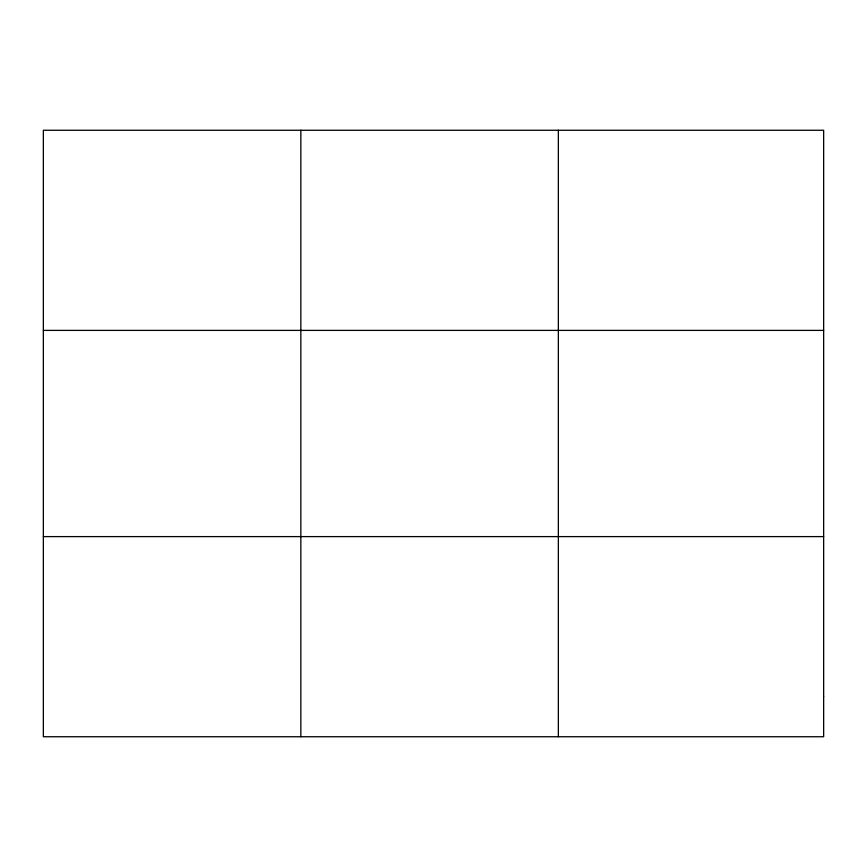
<?xml version="1.0" encoding="UTF-8"?>
<svg xmlns="http://www.w3.org/2000/svg" width="867" height="867" viewBox="0 0 867 867"><rect width="100%" height="100%" fill="white"/><g stroke="black" fill="none" stroke-linecap="round" stroke-linejoin="round"><path stroke-width="1.3" d="M300.849 130.256L300.849 736.744M558.348 130.256L558.348 736.744M43.35 330.392L823.65 330.392M43.35 536.608L823.65 536.608M823.65 696.721L823.65 736.744L43.35 736.744L43.35 130.256L823.65 130.256L823.65 696.721"/></g></svg>
